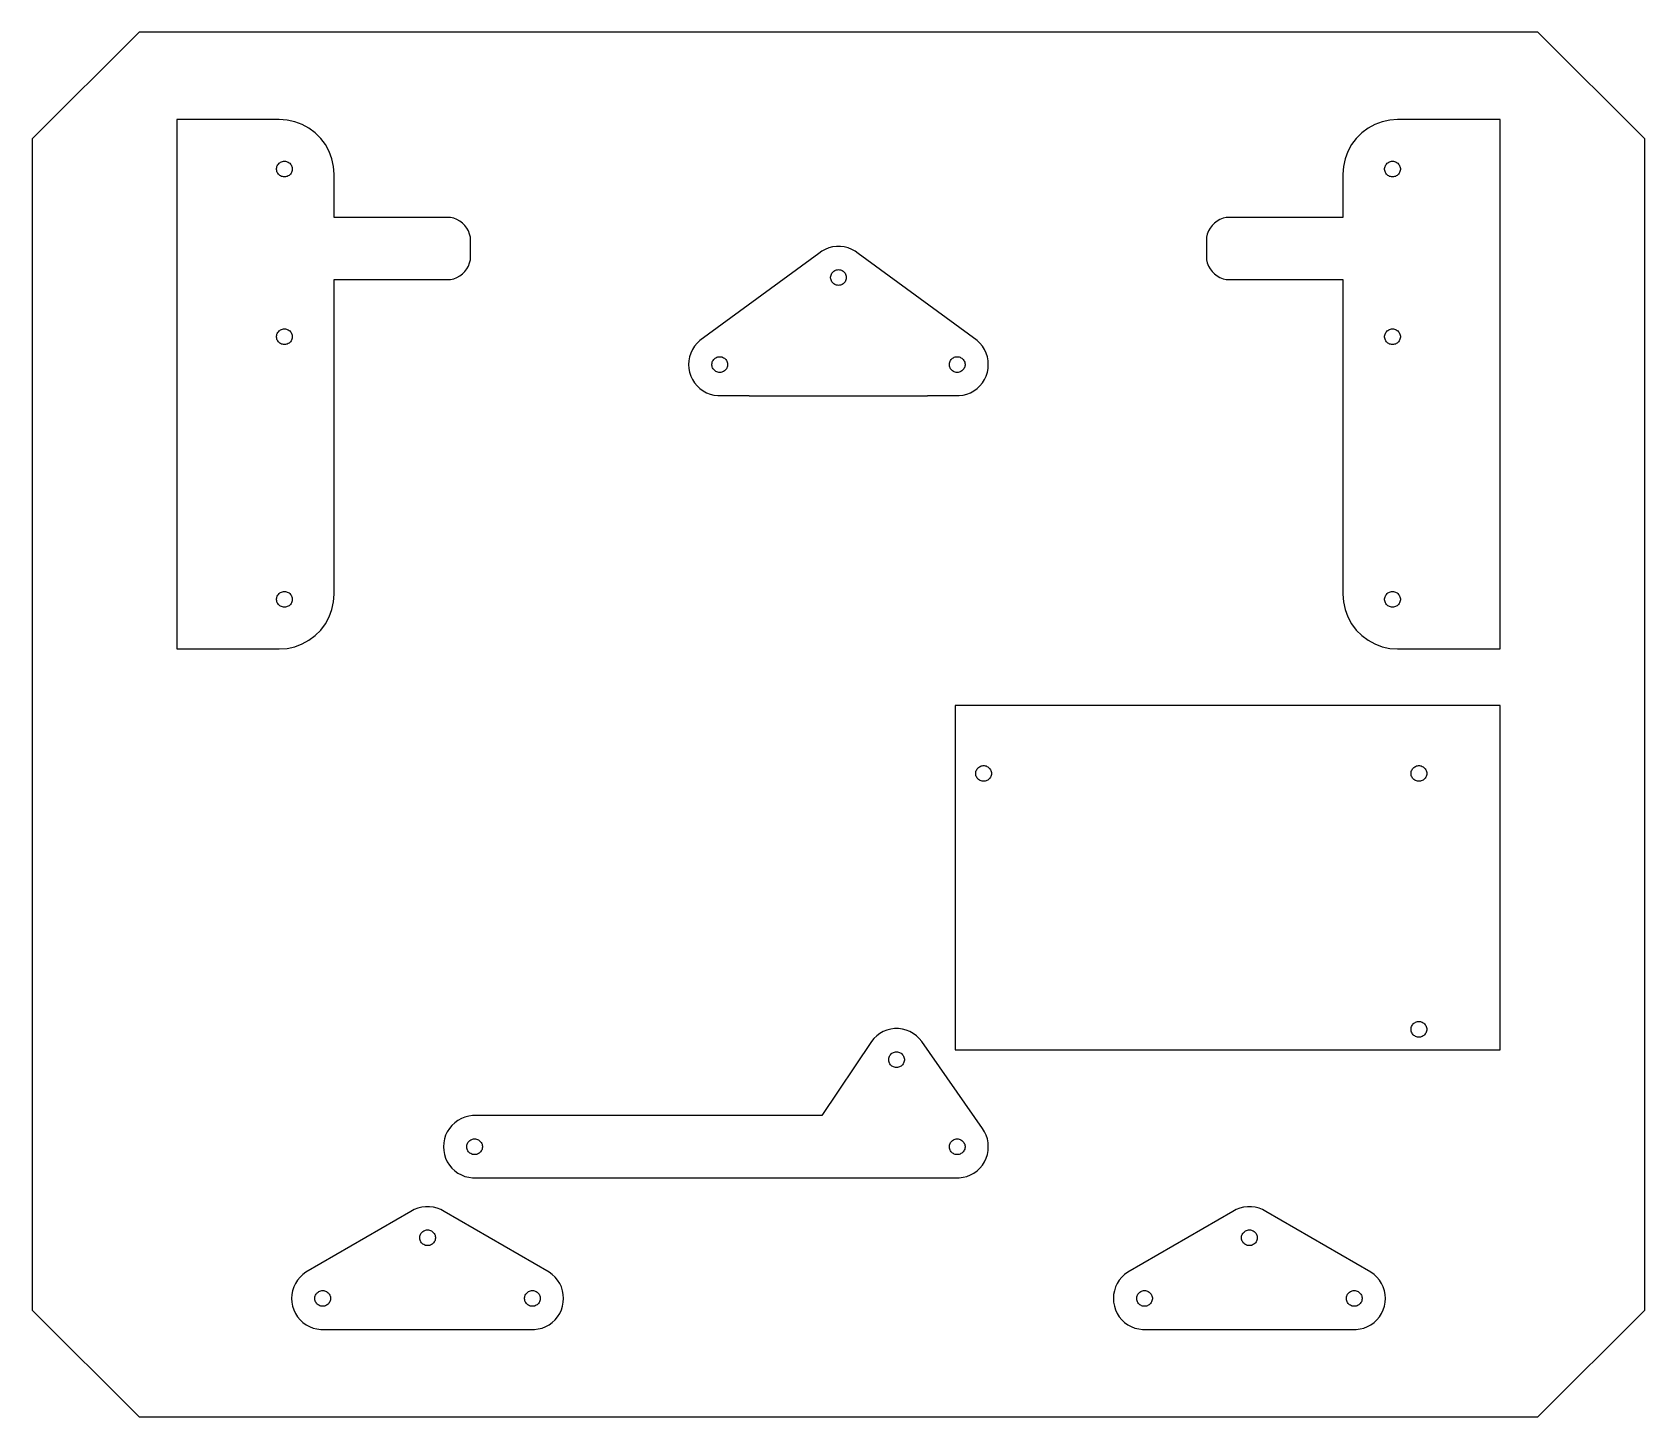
# Model space of a CAD drawing. Extents: x -4 to 301, y -18 to 245.
import ezdxf

# ---------------------------------------------------------------- set-up
doc = ezdxf.new("R2010")
doc.units = 0
doc.layers.get('0').update_dxf_attribs({"linetype": 'CONTINUOUS'})

msp = doc.modelspace()

# ---------------------------------------------------------------- linework, layer by layer
at = {"color": 7}
for points in [[(301.299996, 2.490648), (301.299996, 224.442661), (281.065997, 244.676662), (15.933996, 244.676662), (-4.300003, 224.442661), (-4.300003, 2.490648), (15.933996, -17.743331), (281.065997, -17.743331), (301.299996, 2.490648)], [(43.984997, 127.891972), (45.434998, 128.207471), (46.825998, 128.726071), (48.127996, 129.437271), (49.316197, 130.326573), (50.365598, 131.375971), (51.254897, 132.563972), (51.966097, 133.866371), (52.484697, 135.256871), (52.800196, 136.706971), (52.904997, 138.172873), (52.904997, 197.787173), (74.384298, 197.787173), (74.996297, 197.830971), (75.609896, 197.964371), (76.198298, 198.183873), (76.749396, 198.484772), (77.252096, 198.86107), (77.696097, 199.305071), (78.072398, 199.807771), (78.373297, 200.358872), (78.592796, 200.947271), (78.726197, 201.560873), (78.769997, 202.172872), (78.769997, 205.201173), (78.726197, 205.813172), (78.592796, 206.427172), (78.373297, 207.01517), (78.072398, 207.566173), (77.696097, 208.069172), (77.252096, 208.513172), (76.749396, 208.889171), (76.198298, 209.190172), (75.609896, 209.410173), (74.996297, 209.543173), (74.384298, 209.587171), (52.904997, 209.587171), (52.904997, 217.760172), (52.800196, 219.226172), (52.484697, 220.677173), (51.966097, 222.067171), (51.254897, 223.369172), (50.365598, 224.557172), (49.316197, 225.607172), (48.127996, 226.496172), (46.825998, 227.207171), (45.434998, 227.726172), (43.984997, 228.041172), (42.518996, 228.146173), (23.104997, 228.146173), (23.104997, 127.787171), (42.518996, 127.787171), (43.984997, 127.891972)], [(273.884997, 228.146173), (254.470998, 228.146173), (253.004997, 228.041172), (251.554996, 227.726172), (250.163996, 227.207171), (248.861998, 226.496172), (247.673797, 225.607172), (246.624396, 224.557172), (245.735097, 223.369172), (245.023897, 222.067171), (244.505297, 220.677173), (244.189798, 219.226172), (244.084997, 217.760172), (244.084997, 209.587171), (222.605696, 209.587171), (221.993697, 209.543173), (221.380098, 209.410173), (220.791696, 209.190172), (220.240598, 208.889171), (219.737898, 208.513172), (219.293897, 208.069172), (218.917596, 207.566173), (218.616697, 207.01517), (218.397198, 206.427172), (218.263797, 205.813172), (218.219996, 205.201173), (218.219996, 202.172872), (218.263797, 201.560873), (218.397198, 200.947271), (218.616697, 200.358872), (218.917596, 199.807771), (219.293897, 199.305071), (219.737898, 198.86107), (220.240598, 198.484772), (220.791696, 198.183873), (221.380098, 197.964371), (221.993697, 197.830971), (222.605696, 197.787173), (244.084997, 197.787173), (244.084997, 138.172873), (244.189798, 136.706971), (244.505297, 135.256871), (245.023897, 133.866371), (245.735097, 132.563972), (246.624396, 131.375971), (247.673797, 130.326573), (248.861998, 129.437271), (250.163996, 128.726071), (251.554996, 128.207471), (253.004997, 127.891972), (254.470998, 127.787171), (273.884997, 127.787171), (273.884997, 228.146173)], [(43.307996, 217.269173), (43.124998, 217.304171), (42.946997, 217.362171), (42.777997, 217.44117), (42.619998, 217.541173), (42.475997, 217.661171), (42.347998, 217.797171), (42.237996, 217.948171), (42.147998, 218.112171), (42.078997, 218.286172), (42.031996, 218.467172), (42.008995, 218.653171), (42.008998, 218.840171), (42.031999, 219.025171), (42.078997, 219.206171), (42.147998, 219.380173), (42.237996, 219.544172), (42.347998, 219.695172), (42.475997, 219.832171), (42.619998, 219.951173), (42.777997, 220.051173), (42.946997, 220.131172), (43.124998, 220.189171), (43.307996, 220.224172), (43.494997, 220.235179), (43.681997, 220.224164), (43.864998, 220.189171), (44.042996, 220.131172), (44.211996, 220.051173), (44.369998, 219.951173), (44.513997, 219.832171), (44.641996, 219.695172), (44.751998, 219.544172), (44.841998, 219.380173), (44.910996, 219.206171), (44.957997, 219.025171), (44.980998, 218.840171), (44.980998, 218.653171), (44.957997, 218.467172), (44.910996, 218.286172), (44.841998, 218.112171), (44.751998, 217.948171), (44.641996, 217.797171), (44.513997, 217.661171), (44.369998, 217.541173), (44.211996, 217.44117), (44.042996, 217.362171), (43.864998, 217.304171), (43.681997, 217.269173), (43.494997, 217.257178), (43.307996, 217.269167)], [(253.307997, 217.269173), (253.124995, 217.304171), (252.946998, 217.362171), (252.777998, 217.44117), (252.619995, 217.541173), (252.475997, 217.661171), (252.347998, 217.797171), (252.237996, 217.948171), (252.147996, 218.112171), (252.078998, 218.286172), (252.031997, 218.467172), (252.008996, 218.653171), (252.008996, 218.840171), (252.031997, 219.025171), (252.078998, 219.206171), (252.147996, 219.380173), (252.237996, 219.544172), (252.347998, 219.695172), (252.475997, 219.832171), (252.619995, 219.951173), (252.777998, 220.051173), (252.946998, 220.131172), (253.124995, 220.189171), (253.307997, 220.224172), (253.494997, 220.235179), (253.681998, 220.224164), (253.864996, 220.189171), (254.042997, 220.131172), (254.211997, 220.051173), (254.369996, 219.951173), (254.513997, 219.832171), (254.641996, 219.695172), (254.751998, 219.544172), (254.841996, 219.380173), (254.910996, 219.206171), (254.957998, 219.025171), (254.980999, 218.840171), (254.980996, 218.653171), (254.957995, 218.467172), (254.910996, 218.286172), (254.841996, 218.112171), (254.751998, 217.948171), (254.641996, 217.797171), (254.513997, 217.661171), (254.369996, 217.541173), (254.211997, 217.44117), (254.042997, 217.362171), (253.864996, 217.304171), (253.681998, 217.269173), (253.494997, 217.257178), (253.307997, 217.269167)], [(165.394998, 175.798071), (171.365497, 175.798071), (172.100697, 175.890871), (172.818397, 176.075171), (173.507397, 176.347972), (174.156796, 176.704972), (174.756298, 177.140571), (175.296497, 177.647772), (175.768796, 178.218773), (176.165897, 178.844471), (176.481396, 179.514971), (176.710396, 180.219672), (176.849196, 180.947571), (176.895797, 181.687171), (176.849196, 182.426771), (176.710396, 183.154673), (176.481396, 183.85937), (176.165897, 184.529871), (175.768796, 185.155572), (175.296497, 185.726572), (174.756897, 186.233173), (152.236647, 202.748072), (151.656788, 203.16937), (151.007437, 203.526373), (150.318436, 203.799172), (149.600697, 203.983471), (148.865497, 204.076272), (148.124497, 204.076272), (147.389297, 203.983471), (146.671558, 203.799172), (145.982557, 203.526373), (145.333206, 203.16937), (144.753347, 202.748072), (122.233097, 186.233173), (121.693497, 185.726572), (121.221198, 185.155572), (120.824097, 184.529871), (120.508598, 183.85937), (120.279597, 183.154673), (120.140798, 182.426771), (120.094197, 181.687171), (120.140798, 180.947571), (120.279597, 180.219672), (120.508598, 179.514971), (120.824097, 178.844471), (121.221198, 178.218773), (121.693497, 177.647772), (122.233698, 177.140571), (122.833198, 176.704972), (123.482597, 176.347972), (124.171597, 176.075171), (124.889297, 175.890871), (125.624497, 175.798071), (131.594998, 175.798071), (131.594998, 175.787177), (165.394998, 175.787171), (165.394998, 175.798065)], [(148.495012, 196.697973), (148.308337, 196.709685), (148.124621, 196.744771), (147.946793, 196.802573), (147.777575, 196.882171), (147.619678, 196.982371), (147.475606, 197.101573), (147.347576, 197.237872), (147.237608, 197.389273), (147.147537, 197.553072), (147.078686, 197.726972), (147.032167, 197.908172), (147.008715, 198.093773), (147.008726, 198.28057), (147.032178, 198.466171), (147.078686, 198.647372), (147.147537, 198.821271), (147.237608, 198.98507), (147.347576, 199.136471), (147.475606, 199.272771), (147.619647, 199.391973), (147.777558, 199.492173), (147.946855, 199.571771), (148.124621, 199.629573), (148.308337, 199.664571), (148.494981, 199.676368), (148.681657, 199.664574), (148.865373, 199.629573), (149.043215, 199.571771), (149.212373, 199.492173), (149.370347, 199.391973), (149.514388, 199.272771), (149.642446, 199.136373), (149.752417, 198.98507), (149.842426, 198.821373), (149.911308, 198.647372), (149.957827, 198.466171), (149.981279, 198.28057), (149.981268, 198.093773), (149.957815, 197.908172), (149.911308, 197.726972), (149.842426, 197.55297), (149.752417, 197.389273), (149.642446, 197.237872), (149.514388, 197.101573), (149.370316, 196.982371), (149.212464, 196.882171), (149.04317, 196.802471), (148.865373, 196.744771), (148.681674, 196.709671), (148.495012, 196.697958)], [(43.307996, 185.489271), (43.124998, 185.524371), (42.946997, 185.582072), (42.777997, 185.661771), (42.619998, 185.761971), (42.475997, 185.881171), (42.347998, 186.017473), (42.237996, 186.168871), (42.147998, 186.332571), (42.078997, 186.506572), (42.031996, 186.68777), (42.008995, 186.873371), (42.008998, 187.060171), (42.031999, 187.245772), (42.078997, 187.426973), (42.147998, 187.600971), (42.237996, 187.764671), (42.347998, 187.916072), (42.475997, 188.052371), (42.619998, 188.171571), (42.777997, 188.271771), (42.946997, 188.351372), (43.124998, 188.409171), (43.307996, 188.444172), (43.494997, 188.455969), (43.681997, 188.444175), (43.864998, 188.409171), (44.042996, 188.351372), (44.211996, 188.271771), (44.369998, 188.171571), (44.513997, 188.052371), (44.641996, 187.916072), (44.751998, 187.764671), (44.841998, 187.600872), (44.910996, 187.426973), (44.957997, 187.245772), (44.980998, 187.060171), (44.980998, 186.873371), (44.957997, 186.68777), (44.910996, 186.506572), (44.841998, 186.332673), (44.751998, 186.168871), (44.641996, 186.017473), (44.513997, 185.881171), (44.369998, 185.761971), (44.211996, 185.661771), (44.042996, 185.582171), (43.864998, 185.524371), (43.681997, 185.489271), (43.494997, 185.477559), (43.307996, 185.489283)], [(253.307997, 185.489271), (253.124995, 185.524371), (252.946998, 185.582171), (252.777998, 185.661771), (252.619995, 185.761971), (252.475997, 185.881171), (252.347998, 186.017473), (252.237996, 186.168871), (252.147996, 186.332673), (252.078998, 186.506572), (252.031997, 186.68777), (252.008996, 186.873371), (252.008996, 187.060171), (252.031997, 187.245772), (252.078998, 187.426973), (252.147996, 187.600872), (252.237996, 187.764671), (252.347998, 187.916072), (252.475997, 188.052371), (252.619995, 188.171571), (252.777998, 188.271771), (252.946998, 188.351372), (253.124995, 188.409171), (253.307997, 188.444172), (253.494997, 188.455969), (253.681998, 188.444175), (253.864996, 188.409171), (254.042997, 188.351372), (254.211997, 188.271771), (254.369996, 188.171571), (254.513997, 188.052371), (254.641996, 187.916072), (254.751998, 187.764671), (254.841996, 187.600971), (254.910996, 187.426973), (254.957998, 187.245772), (254.980999, 187.060171), (254.980996, 186.873371), (254.957995, 186.68777), (254.910996, 186.506572), (254.841996, 186.332571), (254.751998, 186.168871), (254.641996, 186.017473), (254.513997, 185.881171), (254.369996, 185.761971), (254.211997, 185.661771), (254.042997, 185.582072), (253.864996, 185.524371), (253.681998, 185.489271), (253.494997, 185.477559), (253.307997, 185.489283)], [(125.994998, 180.197972), (125.808297, 180.209684), (125.624598, 180.244773), (125.446798, 180.302572), (125.277598, 180.382172), (125.119697, 180.482373), (124.975597, 180.601572), (124.847598, 180.737871), (124.737597, 180.889272), (124.647497, 181.053071), (124.578697, 181.226971), (124.532198, 181.408172), (124.508689, 181.593772), (124.508697, 181.780572), (124.532207, 181.966173), (124.578697, 182.147371), (124.647497, 182.321271), (124.737597, 182.485072), (124.847598, 182.63647), (124.975597, 182.772772), (125.119598, 182.891972), (125.277598, 182.992172), (125.446897, 183.071773), (125.624598, 183.129572), (125.808297, 183.16457), (125.994998, 183.176367), (126.181697, 183.164576), (126.365398, 183.129572), (126.543198, 183.071773), (126.712396, 182.992172), (126.870398, 182.891972), (127.014396, 182.772772), (127.142497, 182.636372), (127.252397, 182.485072), (127.342398, 182.321372), (127.411297, 182.147371), (127.457798, 181.966173), (127.481307, 181.780572), (127.481296, 181.593772), (127.457787, 181.408172), (127.411297, 181.226971), (127.342398, 181.052972), (127.252397, 180.889272), (127.142497, 180.737871), (127.014396, 180.601572), (126.870296, 180.482373), (126.712497, 180.382172), (126.543198, 180.302473), (126.365398, 180.244773), (126.181697, 180.209673), (125.994998, 180.19796)], [(170.994996, 180.197972), (170.808297, 180.209684), (170.624596, 180.244773), (170.446796, 180.302572), (170.277598, 180.382172), (170.119698, 180.482373), (169.975598, 180.601572), (169.847596, 180.737871), (169.737597, 180.889272), (169.647497, 181.053071), (169.578697, 181.226971), (169.532198, 181.408172), (169.508689, 181.593772), (169.508698, 181.780572), (169.532207, 181.966173), (169.578697, 182.147371), (169.647497, 182.321271), (169.737597, 182.485072), (169.847596, 182.63647), (169.975598, 182.772772), (170.119596, 182.891972), (170.277496, 182.992172), (170.446796, 183.071773), (170.624596, 183.129572), (170.808297, 183.16457), (170.994996, 183.176367), (171.181697, 183.164576), (171.365398, 183.129572), (171.543198, 183.071773), (171.712396, 182.992172), (171.870398, 182.891972), (172.014396, 182.772772), (172.142398, 182.636372), (172.252397, 182.485072), (172.342398, 182.321372), (172.411297, 182.147371), (172.457796, 181.966173), (172.481305, 181.780572), (172.481296, 181.593772), (172.457787, 181.408172), (172.411297, 181.226971), (172.342398, 181.052972), (172.252397, 180.889272), (172.142398, 180.737871), (172.014396, 180.601572), (171.870297, 180.482373), (171.712498, 180.382172), (171.543198, 180.302473), (171.365398, 180.244773), (171.181697, 180.209673), (170.994996, 180.19796)], [(43.307996, 135.709671), (43.124998, 135.744771), (42.946997, 135.802472), (42.777997, 135.882171), (42.619998, 135.982371), (42.475997, 136.101571), (42.347998, 136.237873), (42.237996, 136.389271), (42.147998, 136.552971), (42.078997, 136.726972), (42.031996, 136.90817), (42.008995, 137.093771), (42.008998, 137.280571), (42.031999, 137.466172), (42.078997, 137.647372), (42.147998, 137.821371), (42.237996, 137.985071), (42.347998, 138.13637), (42.475997, 138.272771), (42.619998, 138.391971), (42.777997, 138.492171), (42.946997, 138.571772), (43.124998, 138.629571), (43.307996, 138.664572), (43.494997, 138.676369), (43.681997, 138.664575), (43.864998, 138.629571), (44.042996, 138.571772), (44.211996, 138.492171), (44.369998, 138.391971), (44.513997, 138.272771), (44.641996, 138.136472), (44.751998, 137.985071), (44.841998, 137.821272), (44.910996, 137.647372), (44.957997, 137.466172), (44.980998, 137.280571), (44.980998, 137.093771), (44.957997, 136.90817), (44.910996, 136.726972), (44.841998, 136.553073), (44.751998, 136.389271), (44.641996, 136.237873), (44.513997, 136.101571), (44.369998, 135.982371), (44.211996, 135.882171), (44.042996, 135.80257), (43.864998, 135.744771), (43.681997, 135.709671), (43.494997, 135.697959), (43.307996, 135.709683)], [(253.307997, 135.709671), (253.124995, 135.744771), (252.946998, 135.80257), (252.777998, 135.882171), (252.619995, 135.982371), (252.475997, 136.101571), (252.347998, 136.237873), (252.237996, 136.389271), (252.147996, 136.553073), (252.078998, 136.726972), (252.031997, 136.90817), (252.008996, 137.093771), (252.008996, 137.280571), (252.031997, 137.466172), (252.078998, 137.647372), (252.147996, 137.821272), (252.237996, 137.985071), (252.347998, 138.136472), (252.475997, 138.272771), (252.619995, 138.391971), (252.777998, 138.492171), (252.946998, 138.571772), (253.124995, 138.629571), (253.307997, 138.664572), (253.494997, 138.676369), (253.681998, 138.664575), (253.864996, 138.629571), (254.042997, 138.571772), (254.211997, 138.492171), (254.369996, 138.391971), (254.513997, 138.272771), (254.641996, 138.13637), (254.751998, 137.985071), (254.841996, 137.821371), (254.910996, 137.647372), (254.957998, 137.466172), (254.980999, 137.280571), (254.980996, 137.093771), (254.957995, 136.90817), (254.910996, 136.726972), (254.841996, 136.552971), (254.751998, 136.389271), (254.641996, 136.237873), (254.513997, 136.101571), (254.369996, 135.982371), (254.211997, 135.882171), (254.042997, 135.802472), (253.864996, 135.744771), (253.681998, 135.709671), (253.494997, 135.697959), (253.307997, 135.709683)], [(273.894996, 117.087173), (170.594996, 117.087173), (170.594996, 51.787165), (273.894996, 51.787165), (273.894996, 117.087173)], [(175.901598, 102.700901), (175.715998, 102.724354), (175.534797, 102.770861), (175.360897, 102.839712), (175.197098, 102.92978), (175.045697, 103.039751), (174.909398, 103.167781), (174.790196, 103.311853), (174.689996, 103.46975), (174.610398, 103.638968), (174.552596, 103.816793), (174.517496, 104.000512), (174.505812, 104.187125), (174.517482, 104.373832), (174.552596, 104.557548), (174.610398, 104.73539), (174.689996, 104.904548), (174.790196, 105.062522), (174.909398, 105.206563), (175.045697, 105.334621), (175.197098, 105.444592), (175.360798, 105.534601), (175.534797, 105.603483), (175.715998, 105.650002), (175.901598, 105.673426), (176.088398, 105.67344), (176.273996, 105.650016), (176.455197, 105.603483), (176.629198, 105.534601), (176.792898, 105.444592), (176.944198, 105.334621), (177.080596, 105.206563), (177.199798, 105.062491), (177.299998, 104.904639), (177.379596, 104.735345), (177.437398, 104.557548), (177.472396, 104.373847), (177.484193, 104.187157), (177.472399, 104.000512), (177.437398, 103.816793), (177.379596, 103.63903), (177.299998, 103.469734), (177.199798, 103.311822), (177.080596, 103.167781), (176.944297, 103.039751), (176.792898, 102.92978), (176.629097, 102.839712), (176.455197, 102.770861), (176.273996, 102.724342), (176.088398, 102.70089), (175.901598, 102.700901)], [(258.401998, 102.700901), (258.215996, 102.724354), (258.034996, 102.770861), (257.860998, 102.839712), (257.696995, 102.92978), (257.545998, 103.039751), (257.408996, 103.167781), (257.289997, 103.311853), (257.189997, 103.46975), (257.109996, 103.638968), (257.052998, 103.816793), (257.017997, 104.000512), (257.006003, 104.187125), (257.017991, 104.373832), (257.052998, 104.557548), (257.109996, 104.73539), (257.189997, 104.904548), (257.289997, 105.062522), (257.408996, 105.206563), (257.545998, 105.334621), (257.696995, 105.444592), (257.860998, 105.534601), (258.034996, 105.603483), (258.215996, 105.650002), (258.401998, 105.673426), (258.587996, 105.67344), (258.773998, 105.650016), (258.954998, 105.603483), (259.128997, 105.534601), (259.292996, 105.444592), (259.443996, 105.334621), (259.580998, 105.206563), (259.699997, 105.062491), (259.799997, 104.904639), (259.879996, 104.735345), (259.936996, 104.557548), (259.971997, 104.373847), (259.983992, 104.187157), (259.972003, 104.000512), (259.936996, 103.816793), (259.879996, 103.63903), (259.799997, 103.469734), (259.699997, 103.311822), (259.580998, 103.167781), (259.443996, 103.039751), (259.292996, 102.92978), (259.128997, 102.839712), (258.954998, 102.770861), (258.773998, 102.724342), (258.587996, 102.70089), (258.401998, 102.700901)], [(165.394998, 27.548058), (171.365497, 27.548058), (172.100697, 27.640881), (172.818397, 27.825172), (173.507397, 28.097968), (174.156796, 28.454979), (174.756298, 28.890561), (175.296497, 29.397771), (175.768796, 29.968763), (176.165897, 30.594478), (176.481396, 31.264981), (176.710396, 31.969662), (176.849196, 32.69757), (176.895797, 33.437161), (176.849196, 34.176781), (176.710396, 34.90466), (176.481396, 35.609369), (176.165897, 36.279873), (175.777697, 36.891674), (164.263296, 53.412286), (163.796497, 53.976561), (163.256296, 54.48377), (162.656797, 54.91938), (162.007398, 55.276363), (161.318397, 55.549159), (160.600698, 55.733479), (159.865497, 55.826273), (159.124498, 55.826273), (158.389286, 55.733479), (157.671536, 55.549159), (156.982547, 55.276363), (156.333198, 54.91938), (155.733677, 54.48377), (155.193498, 53.976561), (154.724027, 53.409068), (145.342788, 39.337158), (111.594996, 39.337158), (111.594996, 39.326151)], [(258.401998, 54.200871), (258.215996, 54.224295), (258.034996, 54.270862), (257.860998, 54.339668), (257.696995, 54.429781), (257.545998, 54.539763), (257.408996, 54.667779), (257.289997, 54.811882), (257.189997, 54.969785), (257.109996, 55.138978), (257.052998, 55.316778), (257.017997, 55.500476), (257.006003, 55.687166), (257.017991, 55.873884), (257.052998, 56.057583), (257.109996, 56.235383), (257.189997, 56.40466), (257.289997, 56.562478), (257.408996, 56.706581), (257.545998, 56.834682), (257.696995, 56.944579), (257.860998, 57.03458), (258.034996, 57.10347), (258.215996, 57.14998), (258.401998, 57.173405), (258.587996, 57.173461), (258.773998, 57.150037), (258.954998, 57.10347), (259.128997, 57.03458), (259.292996, 56.944579), (259.443996, 56.834682), (259.580998, 56.706581), (259.699997, 56.562563), (259.799997, 56.404575), (259.879996, 56.235383), (259.936996, 56.057583), (259.971997, 55.873884), (259.983992, 55.687166), (259.972003, 55.500476), (259.936996, 55.316778), (259.879996, 55.139062), (259.799997, 54.969785), (259.699997, 54.811769), (259.580998, 54.667779), (259.443996, 54.539763), (259.292996, 54.429781), (259.128997, 54.339668), (258.954998, 54.270862), (258.773998, 54.22438), (258.587996, 54.200956), (258.401998, 54.200871)], [(159.494996, 48.447968), (159.308298, 48.459822), (159.124596, 48.494761), (158.946796, 48.55256), (158.777596, 48.632175), (158.619698, 48.732364), (158.475587, 48.851574), (158.347568, 48.98786), (158.237597, 49.139272), (158.147526, 49.303074), (158.078678, 49.476979), (158.032156, 49.658166), (158.008704, 49.843783), (158.008718, 50.030558), (158.032171, 50.216175), (158.078678, 50.397362), (158.147526, 50.571267), (158.237597, 50.735069), (158.347568, 50.886481), (158.475587, 51.022766), (158.619596, 51.141977), (158.777497, 51.242166), (158.946796, 51.321866), (159.124596, 51.37958), (159.308298, 51.41466), (159.494996, 51.426514)], [(159.494996, 51.426372), (159.681697, 51.414519)], [(159.681697, 51.41466), (159.865396, 51.37958), (160.043196, 51.321781), (160.212397, 51.242166), (160.370396, 51.141977), (160.514397, 51.022766), (160.642396, 50.886481), (160.752398, 50.735069), (160.842398, 50.57138), (160.911297, 50.397362), (160.957796, 50.216175), (160.981305, 50.030558), (160.981297, 49.843783), (160.957788, 49.658166), (160.911297, 49.476979), (160.842398, 49.302961), (160.752398, 49.139272), (160.642396, 48.987972), (160.514397, 48.851574), (160.370297, 48.732364), (160.212498, 48.632175), (160.043196, 48.55256), (159.865396, 48.494761), (159.681697, 48.459765), (159.494996, 48.447912)], [(111.594996, 39.326264), (79.165298, 39.326264), (78.430097, 39.233469), (77.712398, 39.049178), (77.023397, 38.776382), (76.373998, 38.419371), (75.774496, 37.983761), (75.234298, 37.47658), (74.761996, 36.905559), (74.364898, 36.279873), (74.049396, 35.609369), (73.820398, 34.90466), (73.681497, 34.176781), (73.634998, 33.437161), (73.681497, 32.69757), (73.820398, 31.969662), (74.049396, 31.264981), (74.364898, 30.594478), (74.761996, 29.968763), (75.234298, 29.397771), (75.774496, 28.890561), (76.373998, 28.454979), (77.023397, 28.097968), (77.712398, 27.825172), (78.430097, 27.640881), (79.165298, 27.548058), (111.594996, 27.548058), (111.594996, 27.537052)], [(79.535796, 31.947959), (79.349098, 31.959812), (79.165396, 31.99478), (78.987596, 32.052579), (78.818396, 32.132166), (78.660396, 32.232383), (78.516398, 32.351565), (78.388396, 32.487963), (78.278397, 32.639262), (78.188298, 32.803064), (78.119498, 32.97697), (78.072996, 33.158072), (78.049487, 33.343774), (78.049498, 33.530577), (78.073007, 33.716279), (78.119498, 33.897381), (78.188298, 34.071258), (78.278397, 34.23506), (78.388396, 34.386472), (78.516398, 34.522785), (78.660498, 34.641968), (78.818297, 34.742185), (78.987596, 34.821772), (79.165396, 34.879571), (79.349098, 34.914679), (79.535796, 34.92625)], [(79.535796, 34.926363), (79.722497, 34.914792)], [(79.722497, 34.914679), (79.906196, 34.879571), (80.083996, 34.821884), (80.253298, 34.742185), (80.411196, 34.641968), (80.555197, 34.522785), (80.683196, 34.386472), (80.793198, 34.23506), (80.883297, 34.071258), (80.952097, 33.897381), (80.998596, 33.716279), (81.022105, 33.530577), (81.022097, 33.343774), (80.998588, 33.158072), (80.952097, 32.97697), (80.883297, 32.803064), (80.793198, 32.639262), (80.683196, 32.487963), (80.555197, 32.351565), (80.411097, 32.232383), (80.253197, 32.132166), (80.083996, 32.052579), (79.906196, 31.99478), (79.722497, 31.959784), (79.535796, 31.947931)], [(170.994996, 31.947959), (170.808297, 31.959812), (170.624596, 31.99478), (170.446796, 32.052579), (170.277598, 32.132166), (170.119698, 32.232383), (169.975598, 32.351565), (169.847596, 32.487878), (169.737597, 32.639262), (169.647497, 32.803064), (169.578697, 32.97697), (169.532198, 33.158184), (169.508689, 33.343774), (169.508698, 33.530577), (169.532207, 33.716166), (169.578697, 33.897381), (169.647497, 34.071258), (169.737597, 34.23506), (169.847596, 34.386472), (169.975598, 34.522785), (170.119596, 34.641968), (170.277496, 34.742185), (170.446796, 34.821884), (170.624596, 34.879571), (170.808297, 34.914679), (170.994996, 34.92625)], [(170.994996, 34.926363), (171.181697, 34.914792)], [(171.181697, 34.914679), (171.365398, 34.879571), (171.543198, 34.821772), (171.712396, 34.742185), (171.870398, 34.641968), (172.014396, 34.522785), (172.142398, 34.386472), (172.252397, 34.23506), (172.342398, 34.071371), (172.411297, 33.897381), (172.457796, 33.716166), (172.481305, 33.530577), (172.481296, 33.343774), (172.457787, 33.158184), (172.411297, 32.97697), (172.342398, 32.80298), (172.252397, 32.639262), (172.142398, 32.487963), (172.014396, 32.351565), (171.870297, 32.232383), (171.712498, 32.132166), (171.543198, 32.052579), (171.365398, 31.99478), (171.181697, 31.959784), (170.994996, 31.947931)], [(111.594996, 27.537164), (165.394998, 27.537164), (165.394998, 27.548171)], [(84.894996, -1.201849), (90.865497, -1.201849), (91.600697, -1.108829), (92.318496, -0.924848), (93.007496, -0.651854), (93.656796, -0.294843), (94.256298, 0.140146), (94.796497, 0.648146), (95.268796, 1.219166), (95.665897, 1.844147), (95.981396, 2.515159), (96.210397, 3.22015), (96.349298, 3.947154), (96.395797, 4.687169), (96.349298, 5.426761), (96.210397, 6.154668), (95.981396, 6.859349), (95.665897, 7.529853), (95.268796, 8.155567), (94.796497, 8.726559), (94.256298, 9.233769), (93.660397, 9.666755), (73.763598, 21.179361), (73.132498, 21.526353), (72.443498, 21.799149), (71.725697, 21.983469), (70.990497, 22.076263), (70.249497, 22.076263), (69.514297, 21.983469), (68.796597, 21.799149), (68.107597, 21.526353), (67.476398, 21.179361), (47.579997, 9.666755), (46.983997, 9.233769), (46.443996, 8.726559), (45.970997, 8.155567), (45.573998, 7.529853), (45.258998, 6.859349), (45.029998, 6.154668), (44.890998, 5.426761), (44.843996, 4.687169), (44.890998, 3.947154), (45.029998, 3.22015), (45.258998, 2.515159), (45.573998, 1.844147), (45.970997, 1.219166), (46.443996, 0.648146), (46.983997, 0.140146), (47.582997, -0.294843), (48.232997, -0.651854), (48.921597, -0.924848), (49.639296, -1.108829), (50.374496, -1.201849), (56.344998, -1.201849), (56.344998, -1.212856), (84.894996, -1.212856), (84.894996, -1.201849)], [(240.644996, -1.201849), (246.615498, -1.201849), (247.350698, -1.108829), (248.068397, -0.924848), (248.756997, -0.651854), (249.406997, -0.294843), (250.005997, 0.140146), (250.545998, 0.648146), (251.018997, 1.219166), (251.415996, 1.844147), (251.730995, 2.515159), (251.959996, 3.22015), (252.098996, 3.947154), (252.145998, 4.687169), (252.098996, 5.426761), (251.959996, 6.154668), (251.730995, 6.859349), (251.415996, 7.529853), (251.018997, 8.155567), (250.545998, 8.726559), (250.005997, 9.233769), (249.409997, 9.666755), (229.513598, 21.179361), (228.882397, 21.526353), (228.193397, 21.799149), (227.475697, 21.983469), (226.740497, 22.076263), (225.999497, 22.076263), (225.264297, 21.983469), (224.546496, 21.799149), (223.857498, 21.526353), (223.226396, 21.179361), (203.329596, 9.666755), (202.733698, 9.233769), (202.193497, 8.726559), (201.721198, 8.155567), (201.324097, 7.529853), (201.008598, 6.859349), (200.779597, 6.154668), (200.640696, 5.426761), (200.594197, 4.687169), (200.640696, 3.947154), (200.779597, 3.22015), (201.008598, 2.515159), (201.324097, 1.844147), (201.721198, 1.219166), (202.193497, 0.648146), (202.733698, 0.140146), (203.333198, -0.294843), (203.982498, -0.651854), (204.671498, -0.924848), (205.389297, -1.108829), (206.124497, -1.201849), (212.094998, -1.201849), (212.094998, -1.212856), (240.644996, -1.212856), (240.644996, -1.201849)], [(70.619998, 14.697958), (70.433297, 14.709812), (70.249598, 14.744751), (70.071798, 14.80255), (69.902598, 14.882165), (69.744697, 14.982354), (69.600597, 15.101564), (69.472598, 15.237849), (69.362597, 15.389262), (69.272497, 15.553063), (69.203697, 15.726969), (69.157198, 15.908155), (69.133689, 16.093745), (69.133697, 16.280548), (69.157207, 16.466165), (69.203697, 16.647352), (69.272497, 16.821257), (69.362597, 16.985059), (69.472598, 17.136471), (69.600597, 17.272756), (69.744598, 17.391967), (69.902598, 17.492156), (70.071897, 17.571855), (70.249598, 17.62957), (70.433297, 17.66465), (70.619998, 17.676221)], [(70.619998, 17.676362), (70.806697, 17.664791)], [(70.806697, 17.66465), (70.990398, 17.62957), (71.168198, 17.571771), (71.337396, 17.492156), (71.495398, 17.391967), (71.639396, 17.272756), (71.767497, 17.136471), (71.877397, 16.985059), (71.967398, 16.82137), (72.036297, 16.647352), (72.082798, 16.466165), (72.106307, 16.280548), (72.106296, 16.093745), (72.082787, 15.908155), (72.036297, 15.726969), (71.967398, 15.552951), (71.877397, 15.389262), (71.767497, 15.237962), (71.639396, 15.101564), (71.495296, 14.982354), (71.337497, 14.882165), (71.168198, 14.80255), (70.990398, 14.744751), (70.806697, 14.709755), (70.619998, 14.697902)], [(226.183297, 14.709755), (225.999596, 14.744751), (225.821796, 14.80255), (225.652497, 14.882165), (225.494698, 14.982354), (225.350598, 15.101564), (225.222497, 15.237962), (225.112597, 15.389262), (225.022596, 15.552951), (224.953697, 15.726969), (224.907198, 15.908155), (224.883689, 16.093745), (224.883698, 16.280548), (224.907207, 16.466165), (224.953697, 16.647352), (225.022596, 16.82137), (225.112597, 16.985059), (225.222497, 17.136471), (225.350598, 17.272756), (225.494596, 17.391967), (225.652598, 17.492156), (225.821796, 17.571771), (225.999596, 17.62957), (226.183297, 17.66465), (226.369996, 17.676221)], [(226.556697, 17.66465), (226.740398, 17.62957), (226.918097, 17.571855), (227.087396, 17.492156), (227.245398, 17.391967), (227.389396, 17.272756), (227.517398, 17.136471), (227.627397, 16.985059), (227.717497, 16.821257), (227.786297, 16.647352), (227.832796, 16.466165), (227.856305, 16.280548), (227.856296, 16.093745), (227.832787, 15.908155), (227.786297, 15.726969), (227.717497, 15.553063), (227.627397, 15.389262), (227.517398, 15.237849), (227.389396, 15.101564), (227.245297, 14.982354), (227.087396, 14.882165), (226.918198, 14.80255), (226.740398, 14.744751), (226.556697, 14.709755), (226.369996, 14.697902), (226.183297, 14.709812)], [(226.369996, 17.676362), (226.556697, 17.664791)], [(50.558296, 3.210159), (50.374598, 3.245155), (50.196798, 3.302164), (50.027597, 3.382145), (49.869697, 3.482165), (49.725597, 3.60115), (49.597598, 3.738169), (49.487596, 3.889158), (49.397497, 4.053157), (49.328697, 4.226949), (49.282198, 4.408164), (49.258688, 4.593754), (49.258697, 4.780557), (49.282206, 4.966146), (49.328697, 5.147361), (49.397497, 5.321266), (49.487596, 5.485068), (49.597598, 5.636452), (49.725597, 5.772765), (49.869598, 5.891948), (50.027597, 5.992165), (50.196897, 6.071864), (50.374598, 6.129551), (50.558296, 6.164659), (50.744998, 6.176512)], [(50.744998, 6.176371), (50.931696, 6.164518)], [(50.931696, 6.164659), (51.115397, 6.129551), (51.293197, 6.071751), (51.462398, 5.992165), (51.620397, 5.891948), (51.764398, 5.772765), (51.892496, 5.636452), (52.002396, 5.485068), (52.092397, 5.321351), (52.161296, 5.147361), (52.207798, 4.966146), (52.231307, 4.780557), (52.231298, 4.593754), (52.207789, 4.408164), (52.161296, 4.226949), (52.092397, 4.053157), (52.002396, 3.889158), (51.892496, 3.738169), (51.764398, 3.60115), (51.620296, 3.482165), (51.462497, 3.382145), (51.293197, 3.302164), (51.115397, 3.245155), (50.931696, 3.210159), (50.744998, 3.198306)], [(90.308297, 3.210159), (90.124596, 3.245155), (89.946796, 3.302164), (89.777598, 3.382145), (89.619698, 3.482165), (89.475598, 3.60115), (89.347596, 3.738169), (89.237597, 3.889158), (89.147498, 4.053157), (89.078697, 4.226949), (89.032196, 4.408164), (89.008687, 4.593754), (89.008698, 4.780557), (89.032207, 4.966146), (89.078697, 5.147361), (89.147498, 5.321266), (89.237597, 5.485068), (89.347596, 5.636452), (89.475598, 5.772765), (89.619596, 5.891948), (89.777598, 5.992165), (89.946898, 6.071864), (90.124596, 6.129551), (90.308297, 6.164659), (90.494996, 6.176512)], [(90.494996, 6.176371), (90.681697, 6.164518)], [(90.681697, 6.164659), (90.865398, 6.129551), (91.043198, 6.071751), (91.212396, 5.992165), (91.370398, 5.891948), (91.514397, 5.772765), (91.642497, 5.636452), (91.752397, 5.485068), (91.842398, 5.321351), (91.911297, 5.147361), (91.957796, 4.966146), (91.981305, 4.780557), (91.981297, 4.593754), (91.957787, 4.408164), (91.911297, 4.226949), (91.842398, 4.053157), (91.752397, 3.889158), (91.642497, 3.738169), (91.514397, 3.60115), (91.370297, 3.482165), (91.212498, 3.382145), (91.043198, 3.302164), (90.865398, 3.245155), (90.681697, 3.210159), (90.494996, 3.198306)], [(206.308297, 3.210159), (206.124598, 3.245155), (205.946798, 3.302164), (205.777496, 3.382145), (205.619697, 3.482165), (205.475597, 3.60115), (205.347497, 3.738169), (205.237596, 3.889158), (205.147596, 4.053157), (205.078697, 4.226949), (205.032198, 4.408164), (205.008689, 4.593754), (205.008697, 4.780557), (205.032206, 4.966146), (205.078697, 5.147361), (205.147596, 5.321351), (205.237596, 5.485068), (205.347497, 5.636452), (205.475597, 5.772765), (205.619598, 5.891948), (205.777598, 5.992165), (205.946798, 6.071751), (206.124598, 6.129551), (206.308297, 6.164659), (206.494998, 6.176512)], [(206.494998, 6.176371), (206.681697, 6.164518)], [(206.681697, 6.164659), (206.865398, 6.129551), (207.043096, 6.071864), (207.212398, 5.992165), (207.370398, 5.891948), (207.514396, 5.772765), (207.642398, 5.636452), (207.752397, 5.485068), (207.842496, 5.321266), (207.911296, 5.147361), (207.957798, 4.966146), (207.981307, 4.780557), (207.981296, 4.593754), (207.957787, 4.408164), (207.911296, 4.226949), (207.842496, 4.053157), (207.752397, 3.889158), (207.642398, 3.738169), (207.514396, 3.60115), (207.370296, 3.482165), (207.212398, 3.382145), (207.043198, 3.302164), (206.865398, 3.245155), (206.681697, 3.210159), (206.494998, 3.198306)], [(246.058298, 3.210159), (245.874596, 3.245155), (245.696796, 3.302164), (245.527497, 3.382145), (245.369698, 3.482165), (245.225595, 3.60115), (245.097498, 3.738169), (244.987597, 3.889158), (244.897597, 4.053157), (244.828698, 4.226949), (244.782196, 4.408164), (244.758687, 4.593754), (244.758695, 4.780557), (244.782205, 4.966146), (244.828698, 5.147361), (244.897597, 5.321351), (244.987597, 5.485068), (245.097498, 5.636452), (245.225595, 5.772765), (245.369596, 5.891948), (245.527596, 5.992165), (245.696796, 6.071751), (245.874596, 6.129551), (246.058298, 6.164659), (246.244996, 6.176512)], [(246.244996, 6.176371), (246.431697, 6.164518)], [(246.431697, 6.164659), (246.615396, 6.129551), (246.793097, 6.071864), (246.962397, 5.992165), (247.120396, 5.891948), (247.264397, 5.772765), (247.392396, 5.636452), (247.502398, 5.485068), (247.592497, 5.321266), (247.661297, 5.147361), (247.707796, 4.966146), (247.731305, 4.780557), (247.731297, 4.593754), (247.707788, 4.408164), (247.661297, 4.226949), (247.592497, 4.053157), (247.502398, 3.889158), (247.392396, 3.738169), (247.264397, 3.60115), (247.120297, 3.482165), (246.962397, 3.382145), (246.793196, 3.302164), (246.615396, 3.245155), (246.431697, 3.210159), (246.244996, 3.198306)], [(50.744998, 3.198165), (50.558296, 3.210018)], [(90.494996, 3.198165), (90.308297, 3.210018)], [(206.494998, 3.198165), (206.308297, 3.210018)], [(246.244996, 3.198165), (246.058298, 3.210018)]]:
    msp.add_lwpolyline(points, dxfattribs=at)

doc.saveas('drawing.dxf')
